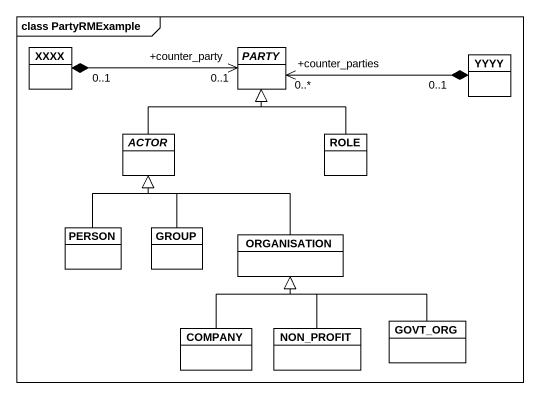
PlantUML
@startuml
mainframe class PartyRMExample
hide circle
hide empty members
class XXXX
abstract class PARTY
class YYYY
abstract class "ACTOR" as ACTOR_
class ROLE
class "PERSON" as PERSON_
class "GROUP" as GROUP_
class ORGANISATION
class GOVT_ORG
class COMPANY
class NON_PROFIT
XXXX "0..1" *-right-> "+counter_party\n0..1" PARTY
YYYY "0..1" *-left-> "+counter_parties\n0..*" PARTY
ACTOR_ -up-|> PARTY
ROLE -up-|> PARTY
PERSON_ -up-|> ACTOR_
GROUP_ -up-|> ACTOR_
ORGANISATION -up-|> ACTOR_
GOVT_ORG -up-|> ORGANISATION
COMPANY -up-|> ORGANISATION
NON_PROFIT -up-|> ORGANISATION
@enduml
